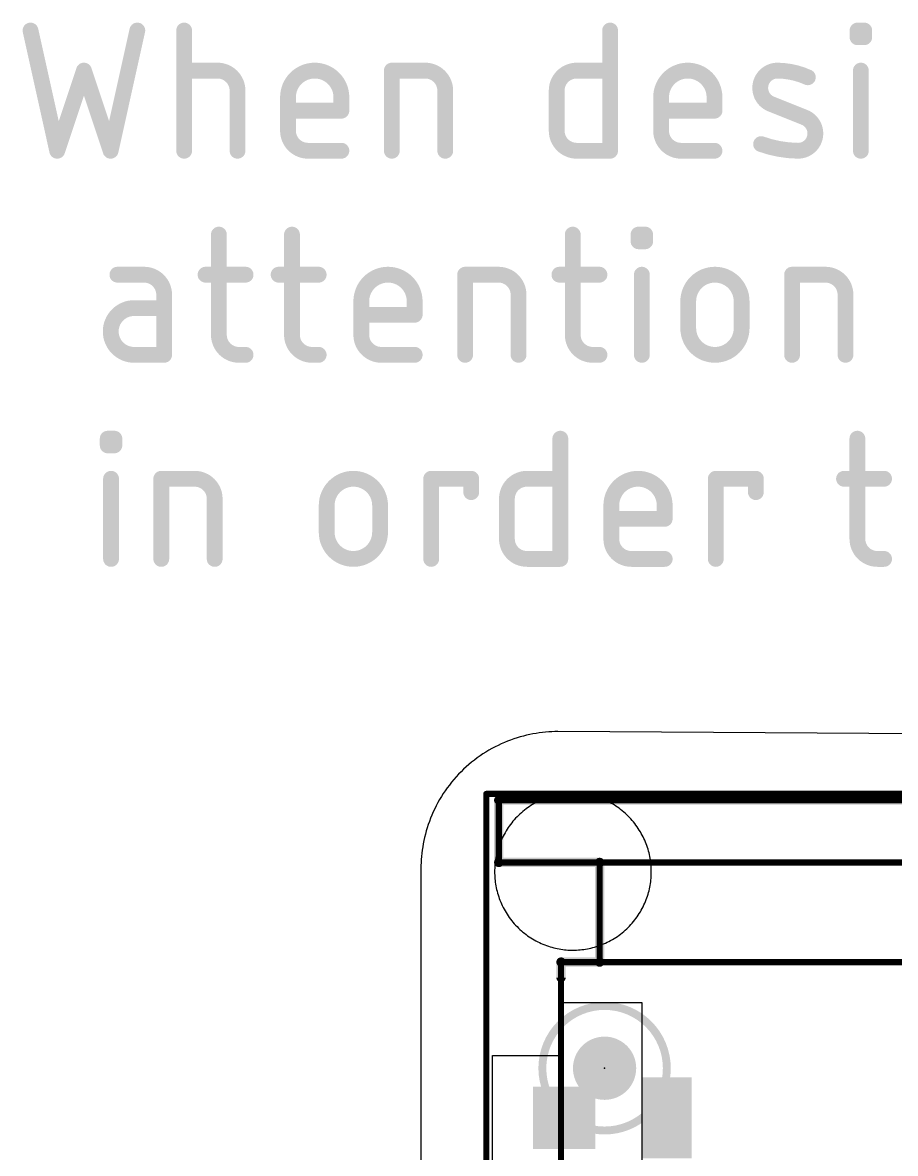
# Model space of a CAD drawing. Extents: x -4.1 to 63.7, y 0.3 to 51.7.
# Drawn here: x -4.1 to 9.92, y 33.58 to 51.74 of the extents above; entities that cross this region are included whole.
import ezdxf

# ---------------------------------------------------------------- set-up
doc = ezdxf.new("R2010")
doc.units = 0
for name, color, linetype in [('1', 12, 'CONTINUOUS'), ('16', 132, 'CONTINUOUS'), ('20', 141, 'CONTINUOUS'), ('21', 253, 'CONTINUOUS'), ('24', 53, 'CONTINUOUS'), ('39', 12, 'CONTINUOUS'), ('41', 12, 'CONTINUOUS'), ('42', 132, 'CONTINUOUS'), ('51', 253, 'CONTINUOUS')]:
    doc.layers.add(name, color=color, linetype=linetype)

# ---------------------------------------------------------------- blocks, each defined once
blk = doc.blocks.new('PIE')
at = {"const_width": 0.5}
blk.add_lwpolyline([(0, -0.25, 1), (0, 0.25, 1), (0, -0.25)], format="xyb", dxfattribs=at)
blk = doc.blocks.new('RECT')
blk.add_solid([(-0.5, -0.5), (0.5, -0.5), (-0.5, 0.5), (0.5, 0.5)])

msp = doc.modelspace()

# ---------------------------------------------------------------- linework, layer by layer
at = {"layer": '1'}
for p, q in [((4.55, 35.154), (4.55, 36.004)), ((4.55, 36.004), (5.85, 36.004)), ((5.85, 36.004), (5.85, 32.954)), ((3.45, 32.954), (3.45, 35.154)), ((3.45, 35.154), (4.55, 35.154))]:
    msp.add_line(p, q, dxfattribs=at)
at = {"layer": '20'}
for p, q in [((4.0485, 40.3075), (3.9973, 40.2961)), ((4.0997, 40.3176), (4.0485, 40.3075)), ((4.1507, 40.3264), (4.0997, 40.3176)), ((4.2015, 40.334), (4.1507, 40.3264)), ((4.252, 40.3403), (4.2015, 40.334)), ((4.3023, 40.3454), (4.252, 40.3403)), ((4.3523, 40.3494), (4.3023, 40.3454)), ((4.4019, 40.3522), (4.3523, 40.3494)), ((4.4512, 40.3538), (4.4019, 40.3522)), ((4.5, 40.3543), (4.4512, 40.3538)), ((37.8, 40.1543), (4.5, 40.3543)), ((3.5392, 40.1334), (3.4896, 40.1086)), ((3.5892, 40.1569), (3.5392, 40.1334)), ((3.6395, 40.1791), (3.5892, 40.1569)), ((3.6902, 40.1999), (3.6395, 40.1791)), ((3.7411, 40.2193), (3.6902, 40.1999)), ((3.7922, 40.2373), (3.7411, 40.2193)), ((3.8434, 40.254), (3.7922, 40.2373)), ((3.8947, 40.2694), (3.8434, 40.254)), ((3.946, 40.2834), (3.8947, 40.2694)), ((3.9973, 40.2961), (3.946, 40.2834)), ((3.2493, 39.9642), (3.2032, 39.9315)), ((3.2961, 39.9957), (3.2493, 39.9642)), ((3.3436, 40.0259), (3.2961, 39.9957)), ((3.3917, 40.0548), (3.3436, 40.0259)), ((3.4404, 40.0823), (3.3917, 40.0548)), ((3.4896, 40.1086), (3.4404, 40.0823)), ((3.0269, 39.7884), (2.9851, 39.7497)), ((3.0697, 39.8259), (3.0269, 39.7884)), ((3.1133, 39.8623), (3.0697, 39.8259)), ((3.1579, 39.8975), (3.1133, 39.8623)), ((3.2032, 39.9315), (3.1579, 39.8975)), ((2.8284, 39.5847), (2.792, 39.541)), ((2.866, 39.6274), (2.8284, 39.5847)), ((2.9046, 39.6692), (2.866, 39.6274)), ((2.9444, 39.71), (2.9046, 39.6692)), ((2.9851, 39.7497), (2.9444, 39.71)), ((2.6901, 39.405), (2.6586, 39.3582)), ((2.7228, 39.4511), (2.6901, 39.405)), ((2.7568, 39.4965), (2.7228, 39.4511)), ((2.792, 39.541), (2.7568, 39.4965)), ((2.5995, 39.2626), (2.572, 39.214)), ((2.6284, 39.3107), (2.5995, 39.2626)), ((2.6586, 39.3582), (2.6284, 39.3107)), ((4.1758, 39.2288), (4.1479, 39.2144)), ((4.2038, 39.2425), (4.1758, 39.2288)), ((4.2321, 39.2554), (4.2038, 39.2425)), ((4.2605, 39.2676), (4.2321, 39.2554)), ((4.2891, 39.279), (4.2605, 39.2676)), ((4.3177, 39.2897), (4.2891, 39.279)), ((4.3465, 39.2996), (4.3177, 39.2897)), ((4.3754, 39.3088), (4.3465, 39.2996)), ((4.4042, 39.3172), (4.3754, 39.3088)), ((4.4331, 39.3249), (4.4042, 39.3172)), ((4.462, 39.3318), (4.4331, 39.3249)), ((4.4908, 39.338), (4.462, 39.3318)), ((4.5196, 39.3435), (4.4908, 39.338)), ((4.5482, 39.3483), (4.5196, 39.3435)), ((4.5768, 39.3524), (4.5482, 39.3483)), ((4.6052, 39.3559), (4.5768, 39.3524)), ((4.6334, 39.3586), (4.6052, 39.3559)), ((4.6615, 39.3608), (4.6334, 39.3586)), ((4.6893, 39.3622), (4.6615, 39.3608)), ((4.717, 39.3631), (4.6893, 39.3622)), ((4.7447, 39.3633), (4.717, 39.3631)), ((4.7726, 39.363), (4.7447, 39.3633)), ((4.8007, 39.362), (4.7726, 39.363)), ((4.829, 39.3603), (4.8007, 39.362)), ((4.8575, 39.358), (4.829, 39.3603)), ((4.8862, 39.355), (4.8575, 39.358)), ((4.915, 39.3514), (4.8862, 39.355)), ((4.944, 39.347), (4.915, 39.3514)), ((4.973, 39.342), (4.944, 39.347)), ((5.0022, 39.3362), (4.973, 39.342)), ((5.0313, 39.3296), (5.0022, 39.3362)), ((5.0605, 39.3224), (5.0313, 39.3296)), ((5.0897, 39.3144), (5.0605, 39.3224)), ((5.1189, 39.3056), (5.0897, 39.3144)), ((5.1479, 39.2961), (5.1189, 39.3056)), ((5.1769, 39.2858), (5.1479, 39.2961)), ((5.2058, 39.2748), (5.1769, 39.2858)), ((5.2346, 39.263), (5.2058, 39.2748)), ((5.2631, 39.2504), (5.2346, 39.263)), ((5.2915, 39.2371), (5.2631, 39.2504)), ((5.3196, 39.223), (5.2915, 39.2371)), ((5.3475, 39.2082), (5.3196, 39.223)), ((2.4974, 39.0652), (2.4752, 39.0148)), ((2.5209, 39.1152), (2.4974, 39.0652)), ((2.5458, 39.1648), (2.5209, 39.1152)), ((2.572, 39.214), (2.5458, 39.1648)), ((3.913, 39.0519), (3.8891, 39.0304)), ((3.9374, 39.0727), (3.913, 39.0519)), ((3.9623, 39.0928), (3.9374, 39.0727)), ((3.9876, 39.1123), (3.9623, 39.0928)), ((4.0134, 39.1311), (3.9876, 39.1123)), ((4.0396, 39.1492), (4.0134, 39.1311)), ((4.0662, 39.1666), (4.0396, 39.1492)), ((4.0931, 39.1833), (4.0662, 39.1666)), ((4.1204, 39.1992), (4.0931, 39.1833)), ((4.1479, 39.2144), (4.1204, 39.1992)), ((5.3751, 39.1926), (5.3475, 39.2082)), ((5.4023, 39.1763), (5.3751, 39.1926)), ((5.4292, 39.1592), (5.4023, 39.1763)), ((5.4557, 39.1415), (5.4292, 39.1592)), ((5.4819, 39.123), (5.4557, 39.1415)), ((5.5075, 39.1039), (5.4819, 39.123)), ((5.5327, 39.084), (5.5075, 39.1039)), ((5.5575, 39.0636), (5.5327, 39.084)), ((5.5817, 39.0424), (5.5575, 39.0636)), ((5.6053, 39.0207), (5.5817, 39.0424)), ((2.417, 38.8622), (2.4003, 38.811)), ((2.435, 38.9133), (2.417, 38.8622)), ((2.4545, 38.9641), (2.435, 38.9133)), ((2.4752, 39.0148), (2.4545, 38.9641)), ((3.7382, 38.8643), (3.7192, 38.8385)), ((3.7579, 38.8896), (3.7382, 38.8643)), ((3.7782, 38.9144), (3.7579, 38.8896)), ((3.7992, 38.9387), (3.7782, 38.9144)), ((3.8208, 38.9625), (3.7992, 38.9387)), ((3.843, 38.9857), (3.8208, 38.9625)), ((3.8657, 39.0084), (3.843, 38.9857)), ((3.8891, 39.0304), (3.8657, 39.0084)), ((5.6284, 38.9984), (5.6053, 39.0207)), ((5.651, 38.9755), (5.6284, 38.9984)), ((5.6729, 38.952), (5.651, 38.9755)), ((5.6942, 38.928), (5.6729, 38.952)), ((5.7148, 38.9035), (5.6942, 38.928)), ((5.7348, 38.8786), (5.7148, 38.9035)), ((5.7541, 38.8532), (5.7348, 38.8786)), ((5.7727, 38.8273), (5.7541, 38.8532)), ((2.3709, 38.7084), (2.3582, 38.657)), ((2.3849, 38.7597), (2.3709, 38.7084)), ((2.4003, 38.811), (2.3849, 38.7597)), ((3.6204, 38.6762), (3.6065, 38.6481)), ((3.635, 38.7041), (3.6204, 38.6762)), ((3.6504, 38.7316), (3.635, 38.7041)), ((3.6665, 38.7589), (3.6504, 38.7316)), ((3.6834, 38.7858), (3.6665, 38.7589)), ((3.701, 38.8124), (3.6834, 38.7858)), ((3.7192, 38.8385), (3.701, 38.8124)), ((5.7906, 38.8011), (5.7727, 38.8273)), ((5.8078, 38.7745), (5.7906, 38.8011)), ((5.8243, 38.7476), (5.8078, 38.7745)), ((5.84, 38.7203), (5.8243, 38.7476)), ((5.855, 38.6928), (5.84, 38.7203)), ((5.8693, 38.665), (5.855, 38.6928)), ((2.3279, 38.5037), (2.3203, 38.4529)), ((2.3367, 38.5547), (2.3279, 38.5037)), ((2.3468, 38.6058), (2.3367, 38.5547)), ((2.3582, 38.657), (2.3468, 38.6058)), ((3.5484, 38.505), (3.5391, 38.476)), ((3.5585, 38.5339), (3.5484, 38.505)), ((3.5694, 38.5627), (3.5585, 38.5339)), ((3.581, 38.5913), (3.5694, 38.5627)), ((3.5934, 38.6198), (3.581, 38.5913)), ((3.6065, 38.6481), (3.5934, 38.6198)), ((5.8828, 38.637), (5.8693, 38.665)), ((5.8955, 38.6089), (5.8828, 38.637)), ((5.9075, 38.5805), (5.8955, 38.6089)), ((5.9187, 38.5521), (5.9075, 38.5805)), ((5.9292, 38.5235), (5.9187, 38.5521)), ((5.9389, 38.4948), (5.9292, 38.5235)), ((5.9479, 38.4661), (5.9389, 38.4948)), ((2.3089, 38.352), (2.305, 38.302)), ((2.314, 38.4023), (2.3089, 38.352)), ((2.3203, 38.4529), (2.314, 38.4023)), ((3.5036, 38.331), (3.4986, 38.3021)), ((3.5092, 38.3599), (3.5036, 38.331)), ((3.5156, 38.3889), (3.5092, 38.3599)), ((3.5227, 38.4179), (3.5156, 38.3889)), ((3.5305, 38.447), (3.5227, 38.4179)), ((3.5391, 38.476), (3.5305, 38.447)), ((5.9562, 38.4374), (5.9479, 38.4661)), ((5.9637, 38.4087), (5.9562, 38.4374)), ((5.9705, 38.38), (5.9637, 38.4087)), ((5.9765, 38.3513), (5.9705, 38.38)), ((5.9819, 38.3228), (5.9765, 38.3513)), ((5.9866, 38.2943), (5.9819, 38.3228)), ((2.3005, 38.2032), (2.3, 38.1543)), ((2.3, 38.1543), (2.3, 2.8109)), ((2.3022, 38.2524), (2.3005, 38.2032)), ((2.305, 38.302), (2.3022, 38.2524)), ((3.4833, 38.132), (3.483, 38.1043)), ((3.4842, 38.1599), (3.4833, 38.132)), ((3.4858, 38.188), (3.4842, 38.1599)), ((3.488, 38.2163), (3.4858, 38.188)), ((3.4909, 38.2448), (3.488, 38.2163)), ((3.4944, 38.2734), (3.4909, 38.2448)), ((3.4986, 38.3021), (3.4944, 38.2734)), ((5.9906, 38.266), (5.9866, 38.2943)), ((5.9939, 38.2378), (5.9906, 38.266)), ((5.9966, 38.2098), (5.9939, 38.2378)), ((5.9986, 38.182), (5.9966, 38.2098)), ((6, 38.1543), (5.9986, 38.182)), ((6, 38.0543), (6, 38.1543)), ((3.483, 38.1043), (3.4833, 38.0767)), ((3.4833, 38.0767), (3.4842, 38.0488)), ((3.4842, 38.0488), (3.4858, 38.0207)), ((3.4858, 38.0207), (3.488, 37.9924)), ((3.488, 37.9924), (3.4909, 37.9639)), ((3.4909, 37.9639), (3.4944, 37.9353)), ((5.9906, 37.9427), (5.9939, 37.9708)), ((5.9939, 37.9708), (5.9966, 37.9989)), ((5.9966, 37.9989), (5.9986, 38.0267)), ((5.9986, 38.0267), (6, 38.0543)), ((3.4944, 37.9353), (3.4986, 37.9066)), ((3.4986, 37.9066), (3.5036, 37.8777)), ((3.5036, 37.8777), (3.5092, 37.8488)), ((3.5092, 37.8488), (3.5156, 37.8198)), ((3.5156, 37.8198), (3.5227, 37.7907)), ((3.5227, 37.7907), (3.5305, 37.7617)), ((5.9479, 37.7426), (5.9562, 37.7713)), ((5.9562, 37.7713), (5.9637, 37.8)), ((5.9637, 37.8), (5.9705, 37.8287)), ((5.9705, 37.8287), (5.9765, 37.8573)), ((5.9765, 37.8573), (5.9819, 37.8859)), ((5.9819, 37.8859), (5.9866, 37.9143)), ((5.9866, 37.9143), (5.9906, 37.9427)), ((3.5305, 37.7617), (3.5391, 37.7327)), ((3.5391, 37.7327), (3.5484, 37.7037)), ((3.5484, 37.7037), (3.5585, 37.6748)), ((3.5585, 37.6748), (3.5694, 37.646)), ((3.5694, 37.646), (3.581, 37.6174)), ((3.581, 37.6174), (3.5934, 37.5889)), ((3.5934, 37.5889), (3.6065, 37.5605)), ((5.8828, 37.5716), (5.8955, 37.5998)), ((5.8955, 37.5998), (5.9075, 37.6281)), ((5.9075, 37.6281), (5.9187, 37.6566)), ((5.9187, 37.6566), (5.9292, 37.6852)), ((5.9292, 37.6852), (5.9389, 37.7139)), ((5.9389, 37.7139), (5.9479, 37.7426)), ((3.6065, 37.5605), (3.6204, 37.5324)), ((3.6204, 37.5324), (3.635, 37.5046)), ((3.635, 37.5046), (3.6504, 37.477)), ((3.6504, 37.477), (3.6665, 37.4498)), ((3.6665, 37.4498), (3.6834, 37.4229)), ((3.6834, 37.4229), (3.701, 37.3963)), ((5.7727, 37.3814), (5.7906, 37.4076)), ((5.7906, 37.4076), (5.8078, 37.4342)), ((5.8078, 37.4342), (5.8243, 37.4611)), ((5.8243, 37.4611), (5.84, 37.4884)), ((5.84, 37.4884), (5.855, 37.5159)), ((5.855, 37.5159), (5.8693, 37.5436)), ((5.8693, 37.5436), (5.8828, 37.5716)), ((3.701, 37.3963), (3.7192, 37.3701)), ((3.7192, 37.3701), (3.7382, 37.3444)), ((3.7382, 37.3444), (3.7579, 37.3191)), ((3.7579, 37.3191), (3.7782, 37.2943)), ((3.7782, 37.2943), (3.7992, 37.27)), ((3.7992, 37.27), (3.8208, 37.2462)), ((3.8208, 37.2462), (3.843, 37.223)), ((3.843, 37.223), (3.8657, 37.2003)), ((5.6284, 37.2103), (5.651, 37.2332)), ((5.651, 37.2332), (5.6729, 37.2567)), ((5.6729, 37.2567), (5.6942, 37.2806)), ((5.6942, 37.2806), (5.7148, 37.3051)), ((5.7148, 37.3051), (5.7348, 37.3301)), ((5.7348, 37.3301), (5.7541, 37.3555)), ((5.7541, 37.3555), (5.7727, 37.3814)), ((3.8657, 37.2003), (3.8891, 37.1782)), ((3.8891, 37.1782), (3.913, 37.1568)), ((3.913, 37.1568), (3.9374, 37.136)), ((3.9374, 37.136), (3.9623, 37.1158)), ((3.9623, 37.1158), (3.9876, 37.0964)), ((3.9876, 37.0964), (4.0134, 37.0776)), ((4.0134, 37.0776), (4.0396, 37.0595)), ((4.0396, 37.0595), (4.0662, 37.0421)), ((4.0662, 37.0421), (4.0931, 37.0254)), ((5.4023, 37.0324), (5.4292, 37.0494)), ((5.4292, 37.0494), (5.4557, 37.0672)), ((5.4557, 37.0672), (5.4819, 37.0857)), ((5.4819, 37.0857), (5.5075, 37.1048)), ((5.5075, 37.1048), (5.5327, 37.1246)), ((5.5327, 37.1246), (5.5575, 37.1451)), ((5.5575, 37.1451), (5.5817, 37.1662)), ((5.5817, 37.1662), (5.6053, 37.188)), ((5.6053, 37.188), (5.6284, 37.2103)), ((4.0931, 37.0254), (4.1204, 37.0095)), ((4.1204, 37.0095), (4.1479, 36.9943)), ((4.1479, 36.9943), (4.1758, 36.9799)), ((4.1758, 36.9799), (4.2038, 36.9662)), ((4.2038, 36.9662), (4.2321, 36.9532)), ((4.2321, 36.9532), (4.2605, 36.9411)), ((4.2605, 36.9411), (4.2891, 36.9296)), ((4.2891, 36.9296), (4.3177, 36.919)), ((4.3177, 36.919), (4.3465, 36.9091)), ((4.3465, 36.9091), (4.3754, 36.8999)), ((4.3754, 36.8999), (4.4042, 36.8915)), ((4.4042, 36.8915), (4.4331, 36.8838)), ((4.4331, 36.8838), (4.462, 36.8769)), ((4.462, 36.8769), (4.4908, 36.8707)), ((4.4908, 36.8707), (4.5196, 36.8651)), ((4.5196, 36.8651), (4.5482, 36.8603)), ((4.5482, 36.8603), (4.5768, 36.8562)), ((4.5768, 36.8562), (4.6052, 36.8528)), ((4.8862, 36.8536), (4.915, 36.8573)), ((4.915, 36.8573), (4.944, 36.8616)), ((4.944, 36.8616), (4.973, 36.8667)), ((4.973, 36.8667), (5.0022, 36.8725)), ((5.0022, 36.8725), (5.0313, 36.879)), ((5.0313, 36.879), (5.0605, 36.8863)), ((5.0605, 36.8863), (5.0897, 36.8943)), ((5.0897, 36.8943), (5.1189, 36.9031)), ((5.1189, 36.9031), (5.1479, 36.9126)), ((5.1479, 36.9126), (5.1769, 36.9229)), ((5.1769, 36.9229), (5.2058, 36.9339)), ((5.2058, 36.9339), (5.2346, 36.9457)), ((5.2346, 36.9457), (5.2631, 36.9582)), ((5.2631, 36.9582), (5.2915, 36.9716)), ((5.2915, 36.9716), (5.3196, 36.9857)), ((5.3196, 36.9857), (5.3475, 37.0005)), ((5.3475, 37.0005), (5.3751, 37.0161)), ((5.3751, 37.0161), (5.4023, 37.0324)), ((4.6052, 36.8528), (4.6334, 36.85)), ((4.6334, 36.85), (4.6615, 36.8479)), ((4.6615, 36.8479), (4.6893, 36.8464)), ((4.6893, 36.8464), (4.717, 36.8456)), ((4.717, 36.8456), (4.7447, 36.8453)), ((4.7447, 36.8453), (4.7726, 36.8457)), ((4.7726, 36.8457), (4.8007, 36.8467)), ((4.8007, 36.8467), (4.829, 36.8483)), ((4.829, 36.8483), (4.8575, 36.8507)), ((4.8575, 36.8507), (4.8862, 36.8536))]:
    msp.add_line(p, q, dxfattribs=at)
at = {"layer": '20', "const_width": 0.254}
for points in [[(-3.973, 51.6106), (-3.544, 49.6802)], [(-2.6861, 49.6802), (-2.2571, 51.6106)], [(-1.5048, 49.6802), (-1.5048, 51.6106)], [(5.3385, 51.6106), (5.3385, 49.6802)], [(9.3138, 51.5034), (9.3138, 51.6106)], [(9.3138, 51.6106), (9.4211, 51.6106)], [(9.4211, 51.5034), (9.3138, 51.5034)], [(9.4211, 51.6106), (9.4211, 51.5034)], [(-3.544, 49.6802), (-3.115, 50.9671)], [(-3.115, 50.9671), (-2.6861, 49.6802)], [(-1.5048, 50.9671), (-0.9686, 50.9671)], [(1.8321, 49.6802), (1.8321, 50.9671)], [(1.8321, 50.9671), (2.3683, 50.9671)], [(4.8022, 50.9671), (5.3385, 50.9671)], [(9.3674, 49.6802), (9.3674, 50.9671)], [(-0.6469, 50.6454), (-0.6469, 49.6802)], [(0.1636, 50.0019), (0.1636, 50.5382)], [(1.0216, 50.5382), (1.0216, 50.3237)], [(2.6901, 50.6454), (2.6901, 49.6802)], [(4.4805, 50.0019), (4.4805, 50.6454)], [(6.1577, 50.0019), (6.1577, 50.5382)], [(7.0157, 50.5382), (7.0157, 50.3237)], [(8.4614, 50.2164), (7.9252, 50.4309)], [(1.0216, 50.3237), (0.1636, 50.3237)], [(7.0157, 50.3237), (6.1577, 50.3237)], [(1.0216, 49.6802), (0.4854, 49.6802)], [(5.3385, 49.6802), (4.8022, 49.6802)], [(7.0157, 49.6802), (6.4794, 49.6802)], [(-0.9465, 48.334), (-0.9465, 46.7253)], [(0.2276, 48.334), (0.2276, 46.7253)], [(4.7386, 48.334), (4.7386, 46.7253)], [(5.7951, 48.2268), (5.7951, 48.334)], [(5.7951, 48.334), (5.9024, 48.334)], [(5.9024, 48.2268), (5.7951, 48.2268)], [(5.9024, 48.334), (5.9024, 48.2268)], [(-2.1479, 47.6905), (-2.5768, 47.6905)], [(-1.161, 47.6905), (-0.5175, 47.6905)], [(0.0131, 47.6905), (0.6566, 47.6905)], [(3.0098, 46.4036), (3.0098, 47.6905)], [(3.0098, 47.6905), (3.546, 47.6905)], [(4.5241, 47.6905), (5.1676, 47.6905)], [(5.8487, 46.4036), (5.8487, 47.6905)], [(8.2623, 46.4036), (8.2623, 47.6905)], [(8.2623, 47.6905), (8.7985, 47.6905)], [(-1.8261, 46.4036), (-1.8261, 47.3688)], [(1.3413, 46.7253), (1.3413, 47.2616)], [(2.1993, 47.2616), (2.1993, 47.0471)], [(3.8677, 47.3688), (3.8677, 46.4036)], [(6.5938, 46.8326), (6.5938, 47.2616)], [(7.4518, 47.2616), (7.4518, 46.8326)], [(9.1202, 47.3688), (9.1202, 46.4036)], [(-1.8261, 47.1543), (-2.3087, 47.1543)], [(2.1993, 47.0471), (1.3413, 47.0471)], [(-2.3087, 46.4036), (-1.8261, 46.4036)], [(-0.6247, 46.4036), (-0.5175, 46.4036)], [(0.5494, 46.4036), (0.6566, 46.4036)], [(2.1993, 46.4036), (1.6631, 46.4036)], [(5.0604, 46.4036), (5.1676, 46.4036)], [(-2.7325, 44.9502), (-2.7325, 45.0574)], [(-2.7325, 45.0574), (-2.6253, 45.0574)], [(-2.6253, 44.9502), (-2.7325, 44.9502)], [(-2.6253, 45.0574), (-2.6253, 44.9502)], [(4.5387, 45.0574), (4.5387, 43.127)], [(9.3114, 45.0574), (9.3114, 43.4487)], [(-2.6789, 43.127), (-2.6789, 44.4139)], [(-1.872, 43.127), (-1.872, 44.4139)], [(-1.872, 44.4139), (-1.3358, 44.4139)], [(2.4642, 43.127), (2.4642, 44.4139)], [(2.4642, 44.4139), (3.1077, 44.4139)], [(3.1077, 44.4139), (3.1077, 44.1994)], [(4.0025, 44.4139), (4.5387, 44.4139)], [(7.037, 43.127), (7.037, 44.4139)], [(7.037, 44.4139), (7.6804, 44.4139)], [(7.6804, 44.4139), (7.6804, 44.1994)], [(9.0969, 44.4139), (9.7404, 44.4139)], [(-1.014, 44.0922), (-1.014, 43.127)], [(3.6808, 43.4487), (3.6808, 44.0922)], [(0.7852, 43.556), (0.7852, 43.985)], [(1.6431, 43.985), (1.6431, 43.556)], [(5.358, 43.4487), (5.358, 43.985)], [(6.2159, 43.985), (6.2159, 43.7705)], [(6.2159, 43.7705), (5.358, 43.7705)], [(4.5387, 43.127), (4.0025, 43.127)], [(6.2159, 43.127), (5.6797, 43.127)], [(9.6331, 43.127), (9.7404, 43.127)]]:
    msp.add_lwpolyline(points, dxfattribs=at)
at = {"layer": '20'}
for points, const_width in [([(-3.911, 51.6244, 1), (-4.035, 51.5968)], 0.127), ([(-2.1951, 51.5968, 1), (-2.3191, 51.6244)], 0.127), ([(-1.4413, 51.6106, 1), (-1.5683, 51.6106)], 0.127), ([(5.402, 51.6106, 1), (5.275, 51.6106)], 0.127), ([(9.3773, 51.6106, 1), (9.2503, 51.6106)], 0.127), ([(9.3138, 51.6741, 1), (9.3138, 51.5471)], 0.127), ([(9.3138, 51.5669, 1), (9.3138, 51.4399)], 0.127), ([(9.2503, 51.5034, 1), (9.3773, 51.5034)], 0.127), ([(9.4846, 51.6106, 1), (9.3576, 51.6106)], 0.127), ([(9.3576, 51.5034, 1), (9.4846, 51.5034)], 0.127), ([(9.4211, 51.5471, 1), (9.4211, 51.6741)], 0.127), ([(9.4211, 51.4399, 1), (9.4211, 51.5669)], 0.127), ([(-3.0548, 50.9872, 1), (-3.1753, 50.9471)], 0.127), ([(-3.0548, 50.9471, 1), (-3.1753, 50.9872)], 0.127), ([(-1.5048, 51.0306, 1), (-1.5048, 50.9036)], 0.127), ([(-0.6469, 50.6454, 0.4142), (-0.9686, 50.9671)], 0.254), ([(-0.9686, 51.0306, 1), (-0.9686, 50.9036)], 0.127), ([(-0.9686, 50.9036, 1), (-0.9686, 51.0306)], 0.127), ([(1.0216, 50.5382, 1), (0.1636, 50.5382)], 0.254), ([(1.8956, 50.9671, 1), (1.7686, 50.9671)], 0.127), ([(1.8321, 51.0306, 1), (1.8321, 50.9036)], 0.127), ([(2.6901, 50.6454, 0.4142), (2.3683, 50.9671)], 0.254), ([(2.3683, 51.0306, 1), (2.3683, 50.9036)], 0.127), ([(2.3683, 50.9036, 1), (2.3683, 51.0306)], 0.127), ([(4.8022, 50.9671, 0.4142), (4.4805, 50.6454)], 0.254), ([(4.8022, 51.0306, 1), (4.8022, 50.9036)], 0.127), ([(4.8022, 50.9036, 1), (4.8022, 51.0306)], 0.127), ([(5.3385, 50.9036, 1), (5.3385, 51.0306)], 0.127), ([(7.0157, 50.5382, 1), (6.1577, 50.5382)], 0.254), ([(8.0325, 50.9671, 0.8318), (7.9252, 50.4309)], 0.254), ([(8.5151, 50.8599, 0.1025), (8.0325, 50.9671)], 0.254), ([(8.0334, 51.0306, 1), (8.0316, 50.9036)], 0.127), ([(8.0316, 50.9036, 1), (8.0334, 51.0306)], 0.127), ([(9.4309, 50.9671, 1), (9.3039, 50.9671)], 0.127), ([(8.489, 50.802, 1), (8.5411, 50.9178)], 0.127), ([(-0.5834, 50.6454, 1), (-0.7104, 50.6454)], 0.127), ([(-0.7104, 50.6454, 1), (-0.5834, 50.6454)], 0.127), ([(0.2271, 50.5382, 1), (0.1001, 50.5382)], 0.127), ([(1.0851, 50.5382, 1), (0.9581, 50.5382)], 0.127), ([(2.7536, 50.6454, 1), (2.6266, 50.6454)], 0.127), ([(2.6266, 50.6454, 1), (2.7536, 50.6454)], 0.127), ([(4.544, 50.6454, 1), (4.417, 50.6454)], 0.127), ([(4.417, 50.6454, 1), (4.544, 50.6454)], 0.127), ([(6.2212, 50.5382, 1), (6.0942, 50.5382)], 0.127), ([(7.0792, 50.5382, 1), (6.9522, 50.5382)], 0.127), ([(0.1001, 50.5382, 1), (0.2271, 50.5382)], 0.127), ([(0.9581, 50.5382, 1), (1.0851, 50.5382)], 0.127), ([(6.0942, 50.5382, 1), (6.2212, 50.5382)], 0.127), ([(6.9522, 50.5382, 1), (7.0792, 50.5382)], 0.127), ([(7.9488, 50.4899, 1), (7.9016, 50.372)], 0.127), ([(7.9016, 50.372, 1), (7.9488, 50.4899)], 0.127), ([(0.1636, 50.3872, 1), (0.1636, 50.2602)], 0.127), ([(0.9581, 50.3237, 1), (1.0851, 50.3237)], 0.127), ([(1.0216, 50.2602, 1), (1.0216, 50.3872)], 0.127), ([(6.1577, 50.3872, 1), (6.1577, 50.2602)], 0.127), ([(6.9522, 50.3237, 1), (7.0792, 50.3237)], 0.127), ([(7.0157, 50.2602, 1), (7.0157, 50.3872)], 0.127), ([(8.3542, 49.6802, 0.8318), (8.4614, 50.2164)], 0.254), ([(8.485, 50.2754, 1), (8.4379, 50.1575)], 0.127), ([(8.4379, 50.1575, 1), (8.485, 50.2754)], 0.127), ([(0.1636, 50.0019, 0.4142), (0.4854, 49.6802)], 0.254), ([(0.2271, 50.0019, 1), (0.1001, 50.0019)], 0.127), ([(4.4805, 50.0019, 0.4142), (4.8022, 49.6802)], 0.254), ([(4.544, 50.0019, 1), (4.417, 50.0019)], 0.127), ([(6.1577, 50.0019, 0.4142), (6.4794, 49.6802)], 0.254), ([(6.2212, 50.0019, 1), (6.0942, 50.0019)], 0.127), ([(0.1001, 50.0019, 1), (0.2271, 50.0019)], 0.127), ([(4.417, 50.0019, 1), (4.544, 50.0019)], 0.127), ([(6.0942, 50.0019, 1), (6.2212, 50.0019)], 0.127), ([(-3.6043, 49.7003, 1), (-3.4838, 49.6601)], 0.127), ([(-3.606, 49.6664, 1), (-3.482, 49.694)], 0.127), ([(-2.7481, 49.694, 1), (-2.6241, 49.6664)], 0.127), ([(-2.7463, 49.6601, 1), (-2.6258, 49.7003)], 0.127), ([(0.4854, 49.7437, 1), (0.4854, 49.6167)], 0.127), ([(0.4854, 49.6167, 1), (0.4854, 49.7437)], 0.127), ([(1.0216, 49.6167, 1), (1.0216, 49.7437)], 0.127), ([(4.8022, 49.7437, 1), (4.8022, 49.6167)], 0.127), ([(4.8022, 49.6167, 1), (4.8022, 49.7437)], 0.127), ([(5.3385, 49.6167, 1), (5.3385, 49.7437)], 0.127), ([(6.4794, 49.7437, 1), (6.4794, 49.6167)], 0.127), ([(6.4794, 49.6167, 1), (6.4794, 49.7437)], 0.127), ([(7.0157, 49.6167, 1), (7.0157, 49.7437)], 0.127), ([(7.7859, 49.8472, 1), (7.7429, 49.7277)], 0.127), ([(7.7644, 49.7874, 0.083), (8.3542, 49.6802)], 0.254), ([(8.3551, 49.7437, 1), (8.3533, 49.6167)], 0.127), ([(8.3533, 49.6167, 1), (8.3551, 49.7437)], 0.127), ([(-1.5683, 49.6802, 1), (-1.4413, 49.6802)], 0.127), ([(-0.7104, 49.6802, 1), (-0.5834, 49.6802)], 0.127), ([(1.7686, 49.6802, 1), (1.8956, 49.6802)], 0.127), ([(2.6266, 49.6802, 1), (2.7536, 49.6802)], 0.127), ([(5.275, 49.6802, 1), (5.402, 49.6802)], 0.127), ([(9.3039, 49.6802, 1), (9.4309, 49.6802)], 0.127), ([(-0.883, 48.334, 1), (-1.01, 48.334)], 0.127), ([(0.2911, 48.334, 1), (0.1641, 48.334)], 0.127), ([(4.8021, 48.334, 1), (4.6751, 48.334)], 0.127), ([(5.8586, 48.334, 1), (5.7316, 48.334)], 0.127), ([(5.7951, 48.3975, 1), (5.7951, 48.2705)], 0.127), ([(5.7951, 48.2903, 1), (5.7951, 48.1633)], 0.127), ([(5.9659, 48.334, 1), (5.8388, 48.334)], 0.127), ([(5.9024, 48.2705, 1), (5.9024, 48.3975)], 0.127), ([(5.9024, 48.1633, 1), (5.9024, 48.2903)], 0.127), ([(5.7316, 48.2268, 1), (5.8586, 48.2268)], 0.127), ([(5.8388, 48.2268, 1), (5.9659, 48.2268)], 0.127), ([(-2.5768, 47.754, 1), (-2.5768, 47.627)], 0.127), ([(-1.8261, 47.3688, 0.4142), (-2.1479, 47.6905)], 0.254), ([(-2.1479, 47.754, 1), (-2.1479, 47.627)], 0.127), ([(-2.1479, 47.627, 1), (-2.1479, 47.754)], 0.127), ([(-1.161, 47.754, 1), (-1.161, 47.627)], 0.127), ([(-0.5175, 47.627, 1), (-0.5175, 47.754)], 0.127), ([(0.0131, 47.754, 1), (0.0131, 47.627)], 0.127), ([(0.6566, 47.627, 1), (0.6566, 47.754)], 0.127), ([(2.1993, 47.2616, 1), (1.3413, 47.2616)], 0.254), ([(3.0733, 47.6905, 1), (2.9463, 47.6905)], 0.127), ([(3.0098, 47.754, 1), (3.0098, 47.627)], 0.127), ([(3.8677, 47.3688, 0.4142), (3.546, 47.6905)], 0.254), ([(3.546, 47.754, 1), (3.546, 47.627)], 0.127), ([(3.546, 47.627, 1), (3.546, 47.754)], 0.127), ([(4.5241, 47.754, 1), (4.5241, 47.627)], 0.127), ([(5.1676, 47.627, 1), (5.1676, 47.754)], 0.127), ([(5.9122, 47.6905, 1), (5.7852, 47.6905)], 0.127), ([(7.4518, 47.2616, 1), (6.5938, 47.2616)], 0.254), ([(8.3258, 47.6905, 1), (8.1988, 47.6905)], 0.127), ([(8.2623, 47.754, 1), (8.2623, 47.627)], 0.127), ([(9.1202, 47.3688, 0.4142), (8.7985, 47.6905)], 0.254), ([(8.7985, 47.754, 1), (8.7985, 47.627)], 0.127), ([(8.7985, 47.627, 1), (8.7985, 47.754)], 0.127), ([(-1.7626, 47.3688, 1), (-1.8896, 47.3688)], 0.127), ([(-1.8896, 47.3688, 1), (-1.7626, 47.3688)], 0.127), ([(1.4048, 47.2616, 1), (1.2778, 47.2616)], 0.127), ([(2.2628, 47.2616, 1), (2.1358, 47.2616)], 0.127), ([(3.9312, 47.3688, 1), (3.8042, 47.3688)], 0.127), ([(3.8042, 47.3688, 1), (3.9312, 47.3688)], 0.127), ([(6.6573, 47.2616, 1), (6.5303, 47.2616)], 0.127), ([(7.5153, 47.2616, 1), (7.3883, 47.2616)], 0.127), ([(9.1837, 47.3688, 1), (9.0567, 47.3688)], 0.127), ([(9.0567, 47.3688, 1), (9.1837, 47.3688)], 0.127), ([(-2.3087, 47.1543, 1), (-2.3087, 46.4036)], 0.254), ([(-2.3087, 47.2178, 1), (-2.3087, 47.0908)], 0.127), ([(-2.3087, 47.0908, 1), (-2.3087, 47.2178)], 0.127), ([(-1.8261, 47.0908, 1), (-1.8261, 47.2178)], 0.127), ([(1.2778, 47.2616, 1), (1.4048, 47.2616)], 0.127), ([(2.1358, 47.2616, 1), (2.2628, 47.2616)], 0.127), ([(6.5303, 47.2616, 1), (6.6573, 47.2616)], 0.127), ([(7.3883, 47.2616, 1), (7.5153, 47.2616)], 0.127), ([(1.3413, 47.1106, 1), (1.3413, 46.9836)], 0.127), ([(2.1358, 47.0471, 1), (2.2628, 47.0471)], 0.127), ([(2.1993, 46.9836, 1), (2.1993, 47.1106)], 0.127), ([(-0.9465, 46.7253, 0.4142), (-0.6247, 46.4036)], 0.254), ([(-0.883, 46.7253, 1), (-1.01, 46.7253)], 0.127), ([(0.2276, 46.7253, 0.4142), (0.5494, 46.4036)], 0.254), ([(0.2911, 46.7253, 1), (0.1641, 46.7253)], 0.127), ([(1.3413, 46.7253, 0.4142), (1.6631, 46.4036)], 0.254), ([(1.4048, 46.7253, 1), (1.2778, 46.7253)], 0.127), ([(4.7386, 46.7253, 0.4142), (5.0604, 46.4036)], 0.254), ([(4.8021, 46.7253, 1), (4.6751, 46.7253)], 0.127), ([(6.5938, 46.8326, 1), (7.4518, 46.8326)], 0.254), ([(6.6573, 46.8326, 1), (6.5303, 46.8326)], 0.127), ([(6.5303, 46.8326, 1), (6.6573, 46.8326)], 0.127), ([(7.5153, 46.8326, 1), (7.3883, 46.8326)], 0.127), ([(7.3883, 46.8326, 1), (7.5153, 46.8326)], 0.127), ([(-1.01, 46.7253, 1), (-0.883, 46.7253)], 0.127), ([(0.1641, 46.7253, 1), (0.2911, 46.7253)], 0.127), ([(1.2778, 46.7253, 1), (1.4048, 46.7253)], 0.127), ([(4.6751, 46.7253, 1), (4.8021, 46.7253)], 0.127), ([(-2.3087, 46.4671, 1), (-2.3087, 46.3401)], 0.127), ([(-2.3087, 46.3401, 1), (-2.3087, 46.4671)], 0.127), ([(-1.8261, 46.3401, 1), (-1.8261, 46.4671)], 0.127), ([(-0.6247, 46.4671, 1), (-0.6247, 46.3401)], 0.127), ([(-0.6247, 46.3401, 1), (-0.6247, 46.4671)], 0.127), ([(-0.5175, 46.3401, 1), (-0.5175, 46.4671)], 0.127), ([(0.5494, 46.4671, 1), (0.5494, 46.3401)], 0.127), ([(0.5494, 46.3401, 1), (0.5494, 46.4671)], 0.127), ([(0.6566, 46.3401, 1), (0.6566, 46.4671)], 0.127), ([(1.6631, 46.4671, 1), (1.6631, 46.3401)], 0.127), ([(1.6631, 46.3401, 1), (1.6631, 46.4671)], 0.127), ([(2.1993, 46.3401, 1), (2.1993, 46.4671)], 0.127), ([(5.0604, 46.4671, 1), (5.0604, 46.3401)], 0.127), ([(5.0604, 46.3401, 1), (5.0604, 46.4671)], 0.127), ([(5.1676, 46.3401, 1), (5.1676, 46.4671)], 0.127), ([(-1.8896, 46.4036, 1), (-1.7626, 46.4036)], 0.127), ([(2.9463, 46.4036, 1), (3.0733, 46.4036)], 0.127), ([(3.8042, 46.4036, 1), (3.9312, 46.4036)], 0.127), ([(5.7852, 46.4036, 1), (5.9122, 46.4036)], 0.127), ([(8.1988, 46.4036, 1), (8.3258, 46.4036)], 0.127), ([(9.0567, 46.4036, 1), (9.1837, 46.4036)], 0.127), ([(-2.669, 45.0574, 1), (-2.796, 45.0574)], 0.127), ([(-2.7325, 45.1209, 1), (-2.7325, 44.9939)], 0.127), ([(-2.7325, 45.0137, 1), (-2.7325, 44.8867)], 0.127), ([(-2.5618, 45.0574, 1), (-2.6888, 45.0574)], 0.127), ([(-2.6253, 44.9939, 1), (-2.6253, 45.1209)], 0.127), ([(-2.6253, 44.8867, 1), (-2.6253, 45.0137)], 0.127), ([(4.6022, 45.0574, 1), (4.4752, 45.0574)], 0.127), ([(9.3749, 45.0574, 1), (9.2479, 45.0574)], 0.127), ([(-2.796, 44.9502, 1), (-2.669, 44.9502)], 0.127), ([(-2.6888, 44.9502, 1), (-2.5618, 44.9502)], 0.127), ([(-2.6154, 44.4139, 1), (-2.7424, 44.4139)], 0.127), ([(-1.8085, 44.4139, 1), (-1.9355, 44.4139)], 0.127), ([(-1.872, 44.4774, 1), (-1.872, 44.3504)], 0.127), ([(-1.014, 44.0922, 0.4142), (-1.3358, 44.4139)], 0.254), ([(-1.3358, 44.4774, 1), (-1.3358, 44.3504)], 0.127), ([(-1.3358, 44.3504, 1), (-1.3358, 44.4774)], 0.127), ([(1.6431, 43.985, 1), (0.7852, 43.985)], 0.254), ([(2.5277, 44.4139, 1), (2.4007, 44.4139)], 0.127), ([(2.4642, 44.4774, 1), (2.4642, 44.3504)], 0.127), ([(3.1712, 44.4139, 1), (3.0442, 44.4139)], 0.127), ([(3.1077, 44.3504, 1), (3.1077, 44.4774)], 0.127), ([(4.0025, 44.4139, 0.4142), (3.6808, 44.0922)], 0.254), ([(4.0025, 44.4774, 1), (4.0025, 44.3504)], 0.127), ([(4.0025, 44.3504, 1), (4.0025, 44.4774)], 0.127), ([(4.5387, 44.3504, 1), (4.5387, 44.4774)], 0.127), ([(6.2159, 43.985, 1), (5.358, 43.985)], 0.254), ([(7.1005, 44.4139, 1), (6.9735, 44.4139)], 0.127), ([(7.037, 44.4774, 1), (7.037, 44.3504)], 0.127), ([(7.7439, 44.4139, 1), (7.6169, 44.4139)], 0.127), ([(7.6804, 44.3504, 1), (7.6804, 44.4774)], 0.127), ([(9.0969, 44.4774, 1), (9.0969, 44.3504)], 0.127), ([(9.7404, 44.3504, 1), (9.7404, 44.4774)], 0.127), ([(-0.9505, 44.0922, 1), (-1.0775, 44.0922)], 0.127), ([(-1.0775, 44.0922, 1), (-0.9505, 44.0922)], 0.127), ([(3.0442, 44.1994, 1), (3.1712, 44.1994)], 0.127), ([(3.7443, 44.0922, 1), (3.6173, 44.0922)], 0.127), ([(3.6173, 44.0922, 1), (3.7443, 44.0922)], 0.127), ([(7.6169, 44.1994, 1), (7.7439, 44.1994)], 0.127), ([(0.8487, 43.985, 1), (0.7217, 43.985)], 0.127), ([(0.7217, 43.985, 1), (0.8487, 43.985)], 0.127), ([(1.7066, 43.985, 1), (1.5796, 43.985)], 0.127), ([(1.5796, 43.985, 1), (1.7066, 43.985)], 0.127), ([(5.4215, 43.985, 1), (5.2945, 43.985)], 0.127), ([(5.2945, 43.985, 1), (5.4215, 43.985)], 0.127), ([(6.2794, 43.985, 1), (6.1524, 43.985)], 0.127), ([(6.1524, 43.985, 1), (6.2794, 43.985)], 0.127), ([(5.358, 43.834, 1), (5.358, 43.707)], 0.127), ([(6.1524, 43.7705, 1), (6.2794, 43.7705)], 0.127), ([(6.2159, 43.707, 1), (6.2159, 43.834)], 0.127), ([(0.7852, 43.556, 1), (1.6431, 43.556)], 0.254), ([(0.8487, 43.556, 1), (0.7217, 43.556)], 0.127), ([(0.7217, 43.556, 1), (0.8487, 43.556)], 0.127), ([(1.7066, 43.556, 1), (1.5796, 43.556)], 0.127), ([(1.5796, 43.556, 1), (1.7066, 43.556)], 0.127), ([(3.6808, 43.4487, 0.4142), (4.0025, 43.127)], 0.254), ([(3.7443, 43.4487, 1), (3.6173, 43.4487)], 0.127), ([(5.358, 43.4487, 0.4142), (5.6797, 43.127)], 0.254), ([(5.4215, 43.4487, 1), (5.2945, 43.4487)], 0.127), ([(9.3114, 43.4487, 0.4142), (9.6331, 43.127)], 0.254), ([(9.3749, 43.4487, 1), (9.2479, 43.4487)], 0.127), ([(3.6173, 43.4487, 1), (3.7443, 43.4487)], 0.127), ([(5.2945, 43.4487, 1), (5.4215, 43.4487)], 0.127), ([(9.2479, 43.4487, 1), (9.3749, 43.4487)], 0.127), ([(4.0025, 43.1905, 1), (4.0025, 43.0635)], 0.127), ([(4.0025, 43.0635, 1), (4.0025, 43.1905)], 0.127), ([(4.5387, 43.0635, 1), (4.5387, 43.1905)], 0.127), ([(5.6797, 43.1905, 1), (5.6797, 43.0635)], 0.127), ([(5.6797, 43.0635, 1), (5.6797, 43.1905)], 0.127), ([(6.2159, 43.0635, 1), (6.2159, 43.1905)], 0.127), ([(9.6331, 43.1905, 1), (9.6331, 43.0635)], 0.127), ([(9.6331, 43.0635, 1), (9.6331, 43.1905)], 0.127), ([(9.7404, 43.0635, 1), (9.7404, 43.1905)], 0.127), ([(-2.7424, 43.127, 1), (-2.6154, 43.127)], 0.127), ([(-1.9355, 43.127, 1), (-1.8085, 43.127)], 0.127), ([(-1.0775, 43.127, 1), (-0.9505, 43.127)], 0.127), ([(2.4007, 43.127, 1), (2.5277, 43.127)], 0.127), ([(4.4752, 43.127, 1), (4.6022, 43.127)], 0.127), ([(6.9735, 43.127, 1), (7.1005, 43.127)], 0.127)]:
    msp.add_lwpolyline(points, format="xyb", dxfattribs=dict(at, const_width=const_width))
at = {"layer": '21', "const_width": 0.15}
for points in [[(22.15, 39.254), (3.55, 39.254)], [(3.55, 39.254), (3.55, 38.254)], [(5.171, 38.254), (3.55, 38.254)], [(5.171, 38.254), (5.171, 36.654)], [(5.171, 36.654), (4.55, 36.654)], [(4.55, 36.654), (4.55, 36.404)]]:
    msp.add_lwpolyline(points, dxfattribs=at)
at = {"layer": '21', "const_width": 0.075}
for points in [[(3.55, 39.2915, 1), (3.55, 39.2165)], [(3.5875, 39.254, 1), (3.5125, 39.254)], [(3.55, 38.2915, 1), (3.55, 38.2165)], [(5.2085, 38.254, 1), (5.1335, 38.254)], [(5.171, 38.2165, 1), (5.171, 38.2915)], [(3.5125, 38.254, 1), (3.5875, 38.254)], [(4.55, 36.6915, 1), (4.55, 36.6165)], [(4.5875, 36.654, 1), (4.5125, 36.654)], [(5.1335, 36.654, 1), (5.2085, 36.654)], [(5.171, 36.6165, 1), (5.171, 36.6915)], [(4.5125, 36.404, 1), (4.5875, 36.404)]]:
    msp.add_lwpolyline(points, format="xyb", dxfattribs=at)
at = {"layer": '24'}
msp.add_point((5.25, 34.95), dxfattribs=at)
at = {"layer": '39', "const_width": 0.1}
for points in [[(3.35, 32.054), (3.35, 39.354)], [(3.35, 39.354), (22.35, 39.354)]]:
    msp.add_lwpolyline(points, dxfattribs=at)
at = {"layer": '39', "const_width": 0.05}
for points in [[(3.375, 39.354, 1), (3.325, 39.354)], [(3.35, 39.379, 1), (3.35, 39.329)]]:
    msp.add_lwpolyline(points, format="xyb", dxfattribs=at)
at = {"layer": '42', "const_width": 0.127}
msp.add_lwpolyline([(5.25, 33.95, 1), (5.25, 35.95, 1), (5.25, 33.95)], format="xyb", dxfattribs=at)
at = {"layer": '51', "const_width": 0.1}
for points in [[(22.15, 39.254), (3.55, 39.254)], [(3.55, 39.254), (3.55, 38.254)], [(5.171, 38.254), (3.55, 38.254)], [(5.171, 38.254), (5.171, 36.654)], [(20.531, 38.254), (5.171, 38.254)], [(4.55, 36.654), (4.55, 33.154)], [(5.171, 36.654), (4.55, 36.654)], [(20.531, 36.654), (5.171, 36.654)]]:
    msp.add_lwpolyline(points, dxfattribs=at)
at = {"layer": '51', "const_width": 0.05}
for points in [[(3.55, 39.279, 1), (3.55, 39.229)], [(3.575, 39.254, 1), (3.525, 39.254)], [(3.55, 38.279, 1), (3.55, 38.229)], [(3.525, 38.254, 1), (3.575, 38.254)], [(5.196, 38.254, 1), (5.146, 38.254)], [(5.171, 38.279, 1), (5.171, 38.229)], [(5.171, 38.229, 1), (5.171, 38.279)], [(4.575, 36.654, 1), (4.525, 36.654)], [(4.55, 36.679, 1), (4.55, 36.629)], [(5.171, 36.679, 1), (5.171, 36.629)], [(5.146, 36.654, 1), (5.196, 36.654)], [(5.171, 36.629, 1), (5.171, 36.679)]]:
    msp.add_lwpolyline(points, format="xyb", dxfattribs=at)

# ---------------------------------------------------------------- block references
at = {"layer": '1'}
msp.add_blockref('RECT', (4.6, 34.154), dxfattribs=at)
at = {"layer": '16', "xscale": 1.016, "yscale": 1.016}
msp.add_blockref('PIE', (5.25, 34.95), dxfattribs=at)
at = {"layer": '41', "xscale": 0.8, "yscale": 1.3, "rotation": 180}
msp.add_blockref('RECT', (6.25, 34.154), dxfattribs=at)

doc.saveas('drawing.dxf')
